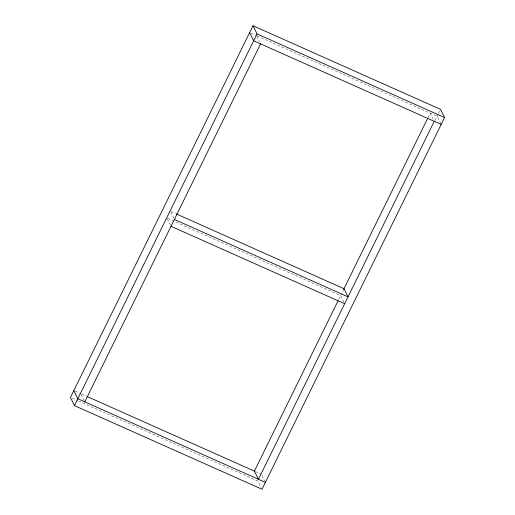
<?xml version="1.0" encoding="UTF-8"?>
<svg xmlns="http://www.w3.org/2000/svg" width="515" height="515" viewBox="0 0 515 515"><rect width="100%" height="100%" fill="white"/><g stroke="black" fill="none" stroke-linecap="round" stroke-linejoin="round"><path stroke-width="0.39" stroke-dasharray="2.58 1.93" d="M338.767 299.357L344.001 288.703M428.087 117.491L430.218 113.158L434.248 121.315M435.027 120.581L438.168 114.188M438.51 113.5L439.855 110.751M251.011 33.243L256.219 35.567M256.953 35.895L437.158 116.255L441.188 124.405M171.083 211.594L175.473 213.551M167.703 218.469L340.621 295.578L343.981 302.376M75.203 391.213L81.138 393.859M81.872 394.187L86.269 396.144M255.485 471.605L261.343 474.218M71.9 398.121L77.765 400.734M78.492 401.063L257.964 481.094L260.989 487.209M256.901 36.398L259.586 41.837M170.684 211.948L174.379 219.422M167.304 218.824L170.999 226.297M262.013 475.577L264.704 481.016M81.087 394.368L84.112 400.483"/><path stroke-width="0.77" d="M253 25.75L70.439 397.471L74.469 405.627L262 489.25L444.561 117.529L440.531 109.373L253 25.75L257.036 33.906L444.561 117.529M74.469 405.627L257.036 33.906M84.782 401.842L260.596 43.878M338.059 300.805L254.404 471.122L258.433 479.278L434.248 121.315M343.73 289.256L427.733 118.212M441.188 124.405L253.657 40.782L249.627 32.625M176.207 213.88L344.001 288.703L348.031 296.859L174.379 219.422M170.999 226.297L344.651 303.734M87.003 396.473L254.751 471.277M265.373 482.375L77.842 398.745L73.812 390.595"/></g></svg>
